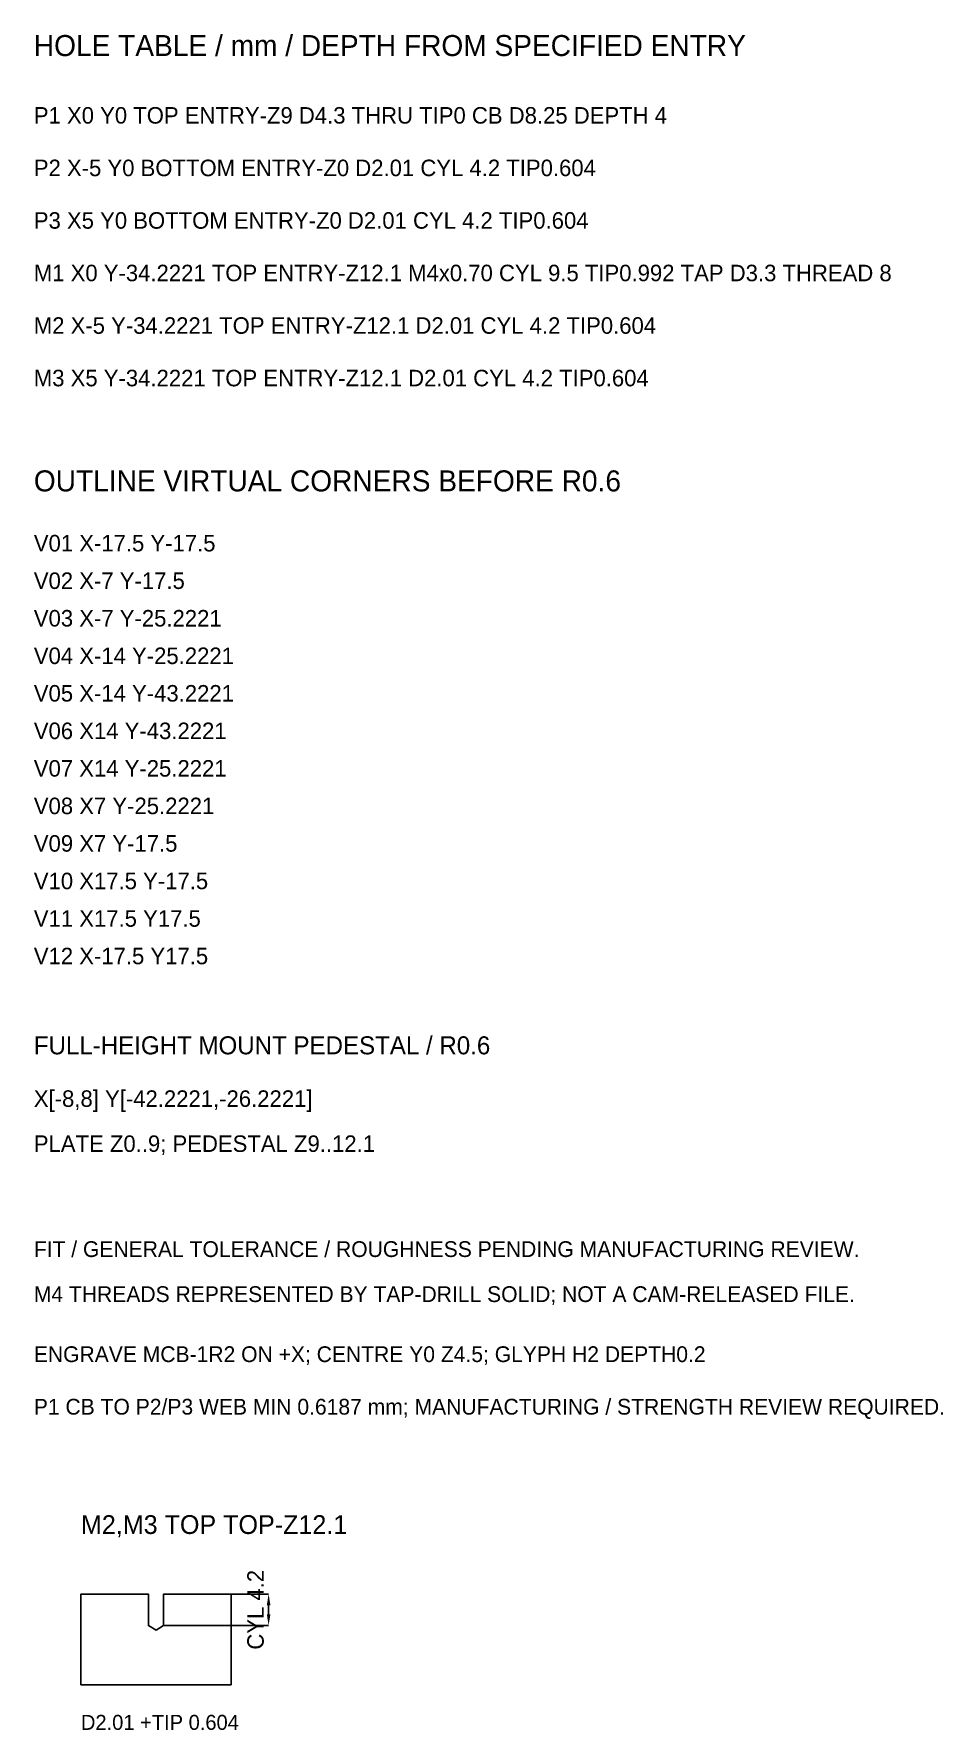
# Model space of a CAD drawing. Header units: millimetres. Extents: x -118 to 171, y -164 to 94.
# Drawn here: x 49.5 to 170.6, y -150.4 to 75.5 of the extents above; entities that cross this region are included whole.
import ezdxf

# ---------------------------------------------------------------- set-up
doc = ezdxf.new("R2010")
doc.units = ezdxf.units.MM
for name, color, linetype in [('DIMENSIONS', 3, 'CONTINUOUS'), ('NOTES', 7, 'CONTINUOUS'), ('SECTION', 7, 'CONTINUOUS')]:
    doc.layers.add(name, color=color, linetype=linetype)
doc.dimstyles.get("Standard").update_dxf_attribs({"dimtxt": 2.5, "dimasz": 2.5, "dimexe": 1.25, "dimexo": 0.625, "dimtad": 1, "dimcen": 2.5, "dimazin": 3, "dimtfac": 1, "dimtmove": 0, "dimatfit": 3})

# ---------------------------------------------------------------- blocks, each defined once
blk = doc.blocks.new('_CLOSEDFILLED')
at = {"color": 0, "linetype": 'BYBLOCK'}
blk.add_solid([(-1, 0.16), (0, 0), (-1, -0.16)], dxfattribs=at)
blk = doc.blocks.new('*D13')
for p, q in [((66.78, -132.3), (80.78, -132.3)), ((80.78, -135), (80.78, -133.8)), ((66.78, -136.5), (80.78, -136.5))]:
    blk.add_line(p, q)
at = {"layer": 'Defpoints'}
for p in [(66.78, -132.3), (66.78, -136.5), (80.78, -136.5)]:
    blk.add_point(p, dxfattribs=at)
at = {"layer": 'DIMENSIONS', "xscale": 1.5, "yscale": 1.5}
for p, rotation in [((80.78, -132.3), 90), ((80.78, -136.5), 270)]:
    blk.add_blockref('_CLOSEDFILLED', p, dxfattribs=dict(at, rotation=rotation))
at = {"layer": 'DIMENSIONS', "insert": (79.05, -134.4), "char_height": 2.2, "attachment_point": 5, "rotation": 90}
blk.add_mtext('CYL 4.2', dxfattribs=at)

msp = doc.modelspace()

# ---------------------------------------------------------------- linework, layer by layer
at = {"layer": 'SECTION'}
msp.add_lwpolyline([(75.77791, -132.3), (75.77791, -144.4), (55.77791, -144.4), (55.77791, -132.3), (64.77291, -132.3), (64.77291, -136.5), (65.77791, -137.104), (66.78291, -136.5), (66.78291, -132.3)], close=True, dxfattribs=at)

# ---------------------------------------------------------------- texts
at = {"layer": 'NOTES'}
for s, height, p in [('HOLE TABLE / mm / DEPTH FROM SPECIFIED ENTRY', 2.8, (49.5, 72.6)), ('P1 X0 Y0 TOP ENTRY-Z9 D4.3 THRU TIP0 CB D8.25 DEPTH 4', 2.2, (49.5, 63.6)), ('P2 X-5 Y0 BOTTOM ENTRY-Z0 D2.01 CYL 4.2 TIP0.604', 2.2, (49.5, 56.6)), ('P3 X5 Y0 BOTTOM ENTRY-Z0 D2.01 CYL 4.2 TIP0.604', 2.2, (49.5, 49.6)), ('M1 X0 Y-34.2221 TOP ENTRY-Z12.1 M4x0.70 CYL 9.5 TIP0.992 TAP D3.3 THREAD 8', 2.2, (49.5, 42.6)), ('M2 X-5 Y-34.2221 TOP ENTRY-Z12.1 D2.01 CYL 4.2 TIP0.604', 2.2, (49.5, 35.6)), ('M3 X5 Y-34.2221 TOP ENTRY-Z12.1 D2.01 CYL 4.2 TIP0.604', 2.2, (49.5, 28.6)), ('OUTLINE VIRTUAL CORNERS BEFORE R0.6', 2.8, (49.5, 14.6)), ('V01 X-17.5 Y-17.5', 2.2, (49.5, 6.6)), ('V02 X-7 Y-17.5', 2.2, (49.5, 1.6)), ('V03 X-7 Y-25.2221', 2.2, (49.5, -3.4)), ('V04 X-14 Y-25.2221', 2.2, (49.5, -8.4)), ('V05 X-14 Y-43.2221', 2.2, (49.5, -13.4)), ('V06 X14 Y-43.2221', 2.2, (49.5, -18.4)), ('V07 X14 Y-25.2221', 2.2, (49.5, -23.4)), ('V08 X7 Y-25.2221', 2.2, (49.5, -28.4)), ('V09 X7 Y-17.5', 2.2, (49.5, -33.4)), ('V10 X17.5 Y-17.5', 2.2, (49.5, -38.4)), ('V11 X17.5 Y17.5', 2.2, (49.5, -43.4)), ('V12 X-17.5 Y17.5', 2.2, (49.5, -48.4)), ('FULL-HEIGHT MOUNT PEDESTAL / R0.6', 2.4, (49.5, -60.4)), ('X[-8,8] Y[-42.2221,-26.2221]', 2.2, (49.5, -67.4)), ('PLATE Z0..9; PEDESTAL Z9..12.1', 2.2, (49.5, -73.4)), ('FIT / GENERAL TOLERANCE / ROUGHNESS PENDING MANUFACTURING REVIEW.', 2.1, (49.5, -87.4)), ('M4 THREADS REPRESENTED BY TAP-DRILL SOLID; NOT A CAM-RELEASED FILE.', 2.1, (49.5, -93.4)), ('ENGRAVE MCB-1R2 ON +X; CENTRE Y0 Z4.5; GLYPH H2 DEPTH0.2', 2.1, (49.5, -101.4)), ('P1 CB TO P2/P3 WEB MIN 0.6187 mm; MANUFACTURING / STRENGTH REVIEW REQUIRED.', 2.1, (49.5, -108.4)), ('M2,M3 TOP TOP-Z12.1', 2.5, (55.77791, -124.3)), ('D2.01 +TIP 0.604', 2, (55.77791, -150.4))]:
    msp.add_text(s, height=height, dxfattribs=at).set_placement(p)

# ---------------------------------------------------------------- dimensions: what is measured, and where the dimension line sits
at = {"layer": 'DIMENSIONS'}
dim = msp.add_linear_dim(base=(80.77791, -136.5), p1=(66.78291, -136.5), p2=(66.78291, -132.3), angle=90, text='CYL 4.2', dimstyle='Standard', override={"dimtxt": 2.2, "dimasz": 1.5, "dimdec": 4, "dimdsep": 46}, dxfattribs=at)
dim.commit()
dim.dimension.update_dxf_attribs({"geometry": '*D13', "text_midpoint": (79.05291, -134.4)})

doc.saveas('drawing.dxf')
